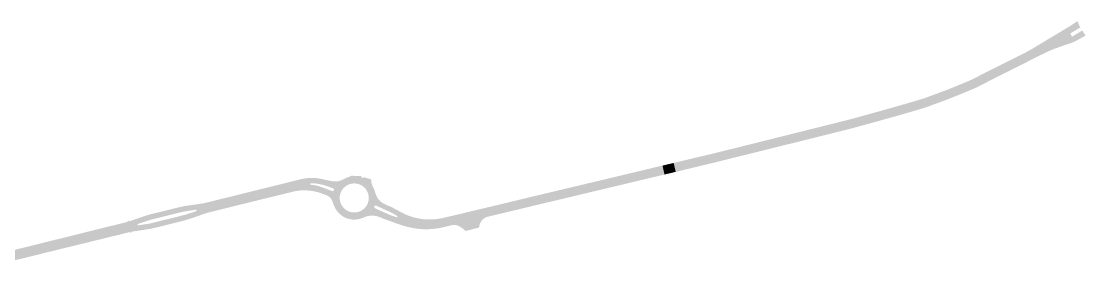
# Model space of a CAD drawing. Header units: inches. Extents: x 96691 to 101795, y 436648 to 442008.
# Drawn here: x 98837 to 99576, y 437467 to 437649 of the extents above; entities that cross this region are included whole.
import ezdxf

# ---------------------------------------------------------------- set-up
doc = ezdxf.new("R2010")
doc.units = ezdxf.units.IN
doc.header["$MEASUREMENT"] = 0

msp = doc.modelspace()

# ---------------------------------------------------------------- hatches: boundary and pattern name
for points in [[(99516.95, 437611.45), (99513.02, 437609.54), (99512.16, 437609.11), (99505.65, 437605.74), (99501.86, 437603.82), (99500.02, 437602.9), (99497.36, 437601.67), (99488.59, 437598.03), (99482.76, 437595.71), (99480.58, 437601.59), (99481.74, 437602.05), (99490.31, 437605.55), (99494.49, 437607.31), (99496.03, 437607.99), (99500.02, 437609.96), (99505.45, 437612.79), (99506.34, 437613.23), (99509.04, 437614.58), (99512.81, 437616.44), (99515.44, 437617.73), (99518.07, 437619.04), (99519.84, 437619.93), (99523.18, 437621.6), (99524.63, 437622.32), (99525.26, 437622.63), (99526.45, 437623.24), (99529.01, 437624.53), (99531.71, 437625.9), (99533.26, 437626.7), (99535.03, 437627.63), (99536.79, 437628.6), (99538.76, 437629.71), (99539.84, 437630.35), (99541.47, 437631.36), (99546.02, 437634.08), (99549.6, 437636.23), (99551.67, 437637.47), (99552.94, 437638.23), (99556.91, 437640.64), (99558.55, 437641.62), (99561.71, 437643.53), (99565.41, 437645.75), (99566.82, 437646.71), (99569.74, 437648.69), (99570.22, 437648.3), (99570.35, 437647.93), (99570.48, 437647.57), (99570.62, 437647.21), (99570.77, 437646.85), (99570.92, 437646.5), (99571.08, 437646.15), (99571.24, 437645.8), (99571.41, 437645.46), (99571.59, 437645.12), (99571.78, 437644.78), (99571.97, 437644.44), (99568.1, 437642.12), (99565.34, 437640.44), (99565.33, 437640.43), (99565.31, 437640.42), (99565.28, 437640.4), (99565.25, 437640.38), (99565.23, 437640.35), (99565.21, 437640.33), (99565.19, 437640.3), (99565.17, 437640.27), (99565.16, 437640.24), (99565.14, 437640.22), (99565.13, 437640.18), (99565.12, 437640.15), (99565.11, 437640.12), (99565.11, 437640.09), (99565.1, 437640.06), (99565.1, 437640.02), (99565.1, 437639.99), (99565.1, 437639.96), (99565.11, 437639.93), (99565.12, 437639.89), (99565.12, 437639.86), (99565.14, 437639.83), (99565.15, 437639.8), (99565.16, 437639.77), (99565.98, 437638.46), (99566, 437638.43), (99566.02, 437638.41), (99566.04, 437638.38), (99566.07, 437638.36), (99566.09, 437638.34), (99566.12, 437638.32), (99566.15, 437638.3), (99566.18, 437638.28), (99566.21, 437638.27), (99566.24, 437638.26), (99566.28, 437638.25), (99566.31, 437638.24), (99566.34, 437638.23), (99566.38, 437638.23), (99566.41, 437638.23), (99566.44, 437638.23), (99566.48, 437638.24), (99566.51, 437638.24), (99566.54, 437638.25), (99566.58, 437638.26), (99566.61, 437638.27), (99566.64, 437638.29), (99569.41, 437639.97), (99573.29, 437642.28), (99573.53, 437641.89), (99573.77, 437641.5), (99574.03, 437641.12), (99574.29, 437640.75), (99574.55, 437640.38), (99574.83, 437640.01), (99575.11, 437639.65), (99575.39, 437639.3), (99575.69, 437638.95), (99574.74, 437638.39), (99571.12, 437636.29), (99568.46, 437634.89), (99567.57, 437634.46), (99566.65, 437634.06), (99565.4, 437633.59), (99564.14, 437633.14), (99562.87, 437632.73), (99560.53, 437631.96), (99553.02, 437629.24), (99549.85, 437627.88), (99545.29, 437625.69), (99541.49, 437623.79), (99536.34, 437621.22), (99529.71, 437617.86), (99525.73, 437615.87), (99523.94, 437614.98), (99520.25, 437613.11), (99516.95, 437611.45)], [(99363.5, 437562.01), (99349.46, 437558.51), (99336.39, 437555.28), (99319.43, 437551.06), (99310.16, 437548.83), (99307.83, 437548.27), (99304.06, 437547.37), (99303.23, 437547.17), (99302.97, 437547.1), (99300.57, 437546.52), (99299.02, 437546.14), (99297.56, 437545.82), (99296.93, 437545.66), (99294.75, 437545.09), (99294.27, 437544.98), (99292.55, 437544.58), (99291.26, 437544.29), (99289.83, 437550.47), (99291.69, 437550.91), (99291.74, 437550.92), (99299.09, 437552.67), (99299.1, 437552.67), (99301.49, 437553.24), (99302.01, 437553.36), (99306.35, 437554.39), (99308.69, 437554.95), (99310.02, 437555.26), (99318.27, 437557.23), (99324.32, 437558.75), (99329.45, 437560.01), (99339.61, 437562.54), (99344.74, 437563.82), (99368.94, 437569.86), (99378.48, 437572.22), (99378.68, 437572.27), (99390.14, 437575.12), (99402.24, 437578.17), (99409.25, 437579.93), (99410.72, 437580.3), (99416.48, 437581.85), (99417.95, 437582.26), (99420.83, 437583.05), (99428.84, 437585.29), (99430.33, 437585.69), (99435.83, 437587.22), (99438.93, 437588.1), (99446.95, 437590.38), (99450.05, 437591.24), (99457.95, 437593.58), (99461.79, 437594.74), (99462.99, 437595.1), (99464.14, 437595.48), (99466.04, 437596.16), (99469.79, 437597.57), (99477.56, 437600.47), (99478.72, 437600.87), (99480.58, 437601.59), (99482.76, 437595.71), (99482.12, 437595.45), (99480.97, 437595.04), (99480.75, 437594.93), (99470.16, 437590.96), (99466.46, 437589.59), (99464.35, 437588.87), (99463.19, 437588.5), (99459.34, 437587.34), (99451.41, 437585.02), (99445.46, 437583.27), (99437.49, 437581.1), (99429.55, 437578.85), (99423.55, 437577.22), (99423.32, 437577.16), (99413.83, 437574.54), (99410.71, 437573.74), (99403.69, 437572.01), (99379.25, 437565.92), (99377.79, 437565.55), (99371.99, 437564.09), (99370.52, 437563.74), (99363.5, 437562.01)], [(99289.83, 437550.47), (99291.26, 437544.29), (99283.45, 437542.42), (99282.1, 437548.64), (99289.83, 437550.47)], [(99258.88, 437536.57), (99227.51, 437529.11), (99215.62, 437526.26), (99211.95, 437525.38), (99196.69, 437521.78), (99182.63, 437518.38), (99182.61, 437518.37), (99178.41, 437517.39), (99166.06, 437514.41), (99161.41, 437513.32), (99161.23, 437513.28), (99160.95, 437513.22), (99160.68, 437513.15), (99159.08, 437519.26), (99164.51, 437520.55), (99179.63, 437524.18), (99192.12, 437527.19), (99195.23, 437527.93), (99226.25, 437535.32), (99236.18, 437537.68), (99241.45, 437538.94), (99280.86, 437548.35), (99281.05, 437548.39), (99282.1, 437548.64), (99283.45, 437542.42), (99282.53, 437542.2), (99282.5, 437542.19), (99274.1, 437540.19), (99261.08, 437537.12), (99261.03, 437537.11), (99258.88, 437536.57)], [(99013.15, 437527.44), (99011.35, 437527.02), (99000.02, 437524.23), (98979.99, 437519.3), (98968.67, 437516.48), (98966.45, 437515.89), (98964.25, 437515.22), (98957.63, 437512.84), (98950.03, 437510.47), (98949.78, 437510.41), (98949.23, 437510.27), (98948.36, 437513.86), (98951.54, 437514.75), (98954.7, 437515.72), (98956.62, 437516.37), (98958.42, 437517.02), (98958.5, 437517.04), (98958.51, 437517.05), (98958.52, 437517.05), (98958.52, 437517.05), (98958.53, 437517.06), (98958.54, 437517.06), (98958.58, 437517.08), (98958.78, 437517.23), (98958.86, 437517.56), (98958.72, 437517.87), (98958.41, 437518.03), (98958.24, 437518), (98956.3, 437517.69), (98955.5, 437517.61), (98952.29, 437517.12), (98950.77, 437516.86), (98949.26, 437516.57), (98947.76, 437516.24), (98946.89, 437519.81), (98950.74, 437520.61), (98953.75, 437521.02), (98961.69, 437522.18), (98963.76, 437522.54), (98966.59, 437523.17), (99000.02, 437531.43), (99003.41, 437532.28), (99019.01, 437536.15), (99031.22, 437539.18), (99031.81, 437539.31), (99032.4, 437539.43), (99032.99, 437539.54), (99033.58, 437539.64), (99034.18, 437539.72), (99034.77, 437539.8), (99035.37, 437539.87), (99035.97, 437539.93), (99036.57, 437539.97), (99037.17, 437540.01), (99037.77, 437540.04), (99038.37, 437540.05), (99038.97, 437540.06), (99039.58, 437540.05), (99040.18, 437540.04), (99040.78, 437540.01), (99041.38, 437539.97), (99041.98, 437539.92), (99042.58, 437539.86), (99043.18, 437539.8), (99043.93, 437539.65), (99044.64, 437539.53), (99046.23, 437539.22), (99048.44, 437538.74), (99048.64, 437538.7), (99047.53, 437534.96), (99046.99, 437535.12), (99046.45, 437535.27), (99045.91, 437535.41), (99045.36, 437535.54), (99044.81, 437535.66), (99044.26, 437535.77), (99043.71, 437535.87), (99043.16, 437535.96), (99042.3, 437536.09), (99041.85, 437536.17), (99041.25, 437536.24), (99040.64, 437536.3), (99040.03, 437536.33), (99039.58, 437536.34), (99038.15, 437536.3), (99038.15, 437536.3), (99038.14, 437536.3), (99038.02, 437536.3), (99037.77, 437536.15), (99037.63, 437535.85), (99037.71, 437535.52), (99037.97, 437535.31), (99038.54, 437535.28), (99038.95, 437535.25), (99039.35, 437535.21), (99039.76, 437535.16), (99040.16, 437535.11), (99040.57, 437535.05), (99040.97, 437534.98), (99041.37, 437534.91), (99041.77, 437534.82), (99042.17, 437534.73), (99042.8, 437534.57), (99043.42, 437534.4), (99044.04, 437534.21), (99044.65, 437534.01), (99046.91, 437533.18), (99045.57, 437529.35), (99044.17, 437529.83), (99043.64, 437529.98), (99042.42, 437530.31), (99042.15, 437530.39), (99041.17, 437530.64), (99040.5, 437530.78), (99039.83, 437530.9), (99039.15, 437531.01), (99038.47, 437531.11), (99037.79, 437531.19), (99037.11, 437531.27), (99036.42, 437531.33), (99035.74, 437531.37), (99035.05, 437531.41), (99034.37, 437531.43), (99033.68, 437531.44), (99033, 437531.44), (99032.31, 437531.43), (99031.62, 437531.4), (99030.37, 437531.32), (99029.8, 437531.27), (99029.24, 437531.2), (99028.67, 437531.13), (99027.16, 437530.86), (99026.17, 437530.65), (99013.15, 437527.44)], [(98931.1, 437505.79), (98928.79, 437505.22), (98928.03, 437505.03), (98926.32, 437504.68), (98913.96, 437502.82), (98913.52, 437502.1), (98912.97, 437501.97), (98912.81, 437502.59), (98907.52, 437501.29), (98905.76, 437508.33), (98911.07, 437509.66), (98910.89, 437510.26), (98911.47, 437510.41), (98912.18, 437510.03), (98913.58, 437510.47), (98923.06, 437513.71), (98925.69, 437514.52), (98926.45, 437514.74), (98928.8, 437515.35), (98929.35, 437515.47), (98932.3, 437516.18), (98936.82, 437517.31), (98944.57, 437519.24), (98946.89, 437519.81), (98947.76, 437516.24), (98945.44, 437515.66), (98937.7, 437513.74), (98933.19, 437512.63), (98930.23, 437511.88), (98929.64, 437511.75), (98927.32, 437511.16), (98924, 437510.14), (98918.4, 437508.22), (98918.29, 437508.18), (98918.29, 437508.18), (98918.28, 437508.17), (98918.27, 437508.17), (98918.22, 437508.15), (98918.02, 437508.01), (98917.93, 437507.69), (98918.05, 437507.37), (98918.33, 437507.19), (98924.5, 437508.12), (98925.64, 437508.31), (98926.77, 437508.54), (98927.89, 437508.79), (98930.22, 437509.38), (98930.8, 437509.53), (98933.76, 437510.27), (98938.28, 437511.38), (98946.03, 437513.27), (98948.36, 437513.86), (98949.23, 437510.27), (98946.89, 437509.69), (98939.81, 437507.94), (98939.15, 437507.76), (98934.61, 437506.64), (98931.67, 437505.89), (98931.1, 437505.79)], [(98907.52, 437501.29), (98861.91, 437490.14), (98853.62, 437488.1), (98851.93, 437494.96), (98905.76, 437508.33), (98907.52, 437501.29)], [(98853.61, 437488.11), (98791.94, 437472.81), (98770.16, 437467.42), (98768.41, 437474.44), (98814.52, 437485.72), (98851.93, 437494.96), (98853.61, 437488.11)]]:
    msp.add_hatch(color=256).paths.add_polyline_path(points, flags=0)
h = msp.add_hatch(color=256)
h.paths.add_polyline_path([(99073.16, 437541.29), (99073.16, 437541.27), (99073.16, 437541.26), (99073.15, 437541.24), (99073.15, 437541.23), (99073.15, 437541.21), (99073.15, 437541.19), (99073.15, 437541.18), (99073.15, 437541.16), (99073.14, 437541.14), (99073.14, 437541.13), (99073.14, 437541.11), (99073.14, 437541.1), (99073.14, 437541.08), (99073.14, 437541.06), (99073.14, 437541.05), (99073.15, 437541.03), (99073.15, 437541.01), (99073.15, 437541), (99073.15, 437540.98), (99073.15, 437540.97), (99073.15, 437540.95), (99073.16, 437540.93), (99073.16, 437540.92), (99073.16, 437540.9), (99073.17, 437540.88), (99073.17, 437540.87), (99073.17, 437540.85), (99073.18, 437540.84), (99073.18, 437540.82), (99073.19, 437540.81), (99073.19, 437540.79), (99073.2, 437540.77), (99073.2, 437540.76), (99073.21, 437540.74), (99073.21, 437540.73), (99073.22, 437540.71), (99073.23, 437540.7), (99073.23, 437540.68), (99073.24, 437540.67), (99073.25, 437540.65), (99073.26, 437540.64), (99073.26, 437540.63), (99073.27, 437540.61), (99073.28, 437540.6), (99073.29, 437540.58), (99073.3, 437540.57), (99073.3, 437540.56), (99073.31, 437540.54), (99073.32, 437540.53), (99073.33, 437540.52), (99073.34, 437540.5), (99073.35, 437540.49), (99073.36, 437540.48), (99073.37, 437540.46), (99073.38, 437540.45), (99073.39, 437540.44), (99073.4, 437540.43), (99073.42, 437540.42), (99073.43, 437540.4), (99073.44, 437540.39), (99073.45, 437540.38), (99073.46, 437540.37), (99073.47, 437540.36), (99073.49, 437540.35), (99073.5, 437540.34), (99073.51, 437540.33), (99073.52, 437540.32), (99073.54, 437540.31), (99073.55, 437540.3), (99073.56, 437540.29), (99073.58, 437540.28), (99073.59, 437540.27), (99073.6, 437540.26), (99073.62, 437540.25), (99073.63, 437540.24), (99073.65, 437540.23), (99073.66, 437540.23), (99073.67, 437540.22), (99073.69, 437540.21), (99073.7, 437540.2), (99073.72, 437540.2), (99073.73, 437540.19), (99073.75, 437540.18), (99073.76, 437540.18), (99073.78, 437540.17), (99073.79, 437540.17), (99073.81, 437540.16), (99073.82, 437540.16), (99073.84, 437540.15), (99073.86, 437540.15), (99073.87, 437540.14), (99073.89, 437540.14), (99073.9, 437540.13), (99073.92, 437540.13), (99073.94, 437540.13), (99073.95, 437540.12), (99073.97, 437540.12), (99073.98, 437540.12), (99074, 437540.12), (99074.02, 437540.11), (99074.03, 437540.11), (99074.05, 437540.11), (99074.06, 437540.11), (99074.08, 437540.11), (99074.1, 437540.11), (99074.11, 437540.11), (99074.13, 437540.11), (99074.15, 437540.11), (99074.16, 437540.11), (99074.18, 437540.11), (99074.19, 437540.11), (99074.21, 437540.11), (99074.23, 437540.11), (99074.24, 437540.11), (99074.26, 437540.11), (99074.28, 437540.12), (99074.29, 437540.12), (99074.31, 437540.12), (99074.32, 437540.12), (99074.34, 437540.13), (99074.36, 437540.13), (99074.37, 437540.13), (99074.39, 437540.14), (99074.4, 437540.14), (99074.42, 437540.15), (99074.43, 437540.15), (99074.45, 437540.16), (99074.47, 437540.16), (99074.48, 437540.17), (99074.5, 437540.17), (99074.51, 437540.18), (99074.53, 437540.19), (99074.54, 437540.19), (99074.56, 437540.2), (99074.57, 437540.21), (99074.59, 437540.21), (99074.6, 437540.22), (99074.61, 437540.23), (99074.63, 437540.24), (99074.64, 437540.25), (99074.66, 437540.25), (99074.67, 437540.26), (99074.68, 437540.27), (99074.7, 437540.28), (99074.71, 437540.29), (99074.72, 437540.3), (99074.74, 437540.31), (99074.75, 437540.32), (99074.76, 437540.33), (99074.78, 437540.34), (99074.79, 437540.35), (99074.8, 437540.36), (99074.81, 437540.37), (99074.82, 437540.38), (99074.84, 437540.4), (99074.85, 437540.41), (99074.86, 437540.42), (99074.87, 437540.43), (99074.88, 437540.44), (99074.89, 437540.46), (99074.9, 437540.47), (99074.91, 437540.48), (99074.92, 437540.49), (99074.93, 437540.51), (99074.94, 437540.52), (99074.95, 437540.53), (99074.96, 437540.55), (99074.97, 437540.56), (99074.98, 437540.57), (99074.99, 437540.59), (99074.99, 437540.6), (99075, 437540.62), (99079.93, 437539.01), (99079.96, 437538.57), (99079.98, 437538.33), (99080, 437538.1), (99080.03, 437537.87), (99080.06, 437537.64), (99080.1, 437537.41), (99080.14, 437537.18), (99080.18, 437536.95), (99080.23, 437536.72), (99080.28, 437536.5), (99080.34, 437536.27), (99080.4, 437536.05), (99080.46, 437535.82), (99080.53, 437535.6), (99080.6, 437535.38), (99080.67, 437535.16), (99080.75, 437534.94), (99080.84, 437534.72), (99080.92, 437534.5), (99081.01, 437534.29), (99081.11, 437534.08), (99081.21, 437533.87), (99081.31, 437533.66), (99081.41, 437533.45), (99081.66, 437532.98), (99081.79, 437532.71), (99081.91, 437532.44), (99082.03, 437532.17), (99082.14, 437531.9), (99082.25, 437531.62), (99082.35, 437531.34), (99082.45, 437531.06), (99083.01, 437529.36), (99083.11, 437529.07), (99083.21, 437528.78), (99083.32, 437528.49), (99083.43, 437528.2), (99083.54, 437527.92), (99083.67, 437527.64), (99083.79, 437527.36), (99083.93, 437527.08), (99084.06, 437526.81), (99084.21, 437526.54), (99084.35, 437526.27), (99084.88, 437525.5), (99085, 437525.34), (99085.12, 437525.18), (99085.25, 437525.03), (99085.38, 437524.88), (99085.51, 437524.73), (99085.64, 437524.59), (99085.78, 437524.44), (99085.92, 437524.3), (99086.06, 437524.16), (99086.2, 437524.03), (99086.35, 437523.89), (99086.5, 437523.76), (99086.65, 437523.63), (99086.8, 437523.5), (99086.96, 437523.38), (99087.11, 437523.26), (99087.27, 437523.14), (99087.43, 437523.03), (99087.6, 437522.91), (99087.76, 437522.8), (99087.93, 437522.7), (99088.1, 437522.59), (99088.27, 437522.49), (99088.35, 437522.44), (99090.54, 437521.34), (99090.72, 437521.24), (99091.7, 437520.85), (99093.2, 437520.27), (99094.26, 437519.76), (99098.7, 437517.38), (99101.14, 437516.06), (99103.14, 437515.04), (99103.82, 437514.74), (99104.5, 437514.45), (99105.19, 437514.17), (99105.88, 437513.9), (99106.58, 437513.65), (99107.28, 437513.4), (99107.98, 437513.17), (99108.69, 437512.96), (99109.4, 437512.75), (99110.12, 437512.56), (99110.84, 437512.38), (99111.56, 437512.21), (99112.28, 437512.06), (99113.01, 437511.91), (99113.74, 437511.78), (99114.47, 437511.67), (99115.21, 437511.57), (99115.94, 437511.47), (99116.68, 437511.4), (99118.69, 437511.29), (99119.44, 437511.26), (99120.2, 437511.26), (99120.96, 437511.26), (99121.71, 437511.28), (99122.47, 437511.31), (99123.22, 437511.36), (99123.98, 437511.41), (99124.73, 437511.49), (99125.48, 437511.57), (99126.23, 437511.67), (99126.98, 437511.78), (99127.73, 437511.9), (99128.47, 437512.04), (99129.21, 437512.19), (99129.95, 437512.35), (99130.69, 437512.52), (99140.87, 437514.9), (99143.04, 437515.44), (99149.73, 437517.03), (99151.81, 437517.52), (99159.08, 437519.26), (99160.68, 437513.15), (99160.55, 437513.11), (99160.41, 437513.07), (99160.27, 437513.02), (99160.14, 437512.97), (99160, 437512.92), (99159.87, 437512.87), (99159.73, 437512.82), (99159.6, 437512.76), (99159.47, 437512.7), (99159.34, 437512.64), (99159.21, 437512.58), (99159.08, 437512.51), (99158.96, 437512.45), (99158.83, 437512.38), (99158.71, 437512.31), (99158.58, 437512.23), (99158.46, 437512.16), (99158.34, 437512.08), (99158.22, 437512), (99158.1, 437511.92), (99157.99, 437511.83), (99157.87, 437511.75), (99157.76, 437511.66), (99157.65, 437511.57), (99157.54, 437511.48), (99157.43, 437511.38), (99157.32, 437511.29), (99157.28, 437511.25), (99157.24, 437511.2), (99156.83, 437510.76), (99156.73, 437510.63), (99156.63, 437510.49), (99156.54, 437510.35), (99156.44, 437510.22), (99156.35, 437510.07), (99156.26, 437509.93), (99156.17, 437509.79), (99156.09, 437509.64), (99156.01, 437509.5), (99155.93, 437509.35), (99155.85, 437509.2), (99155.78, 437509.05), (99155.7, 437508.89), (99155.63, 437508.74), (99155.57, 437508.59), (99155.5, 437508.43), (99155.44, 437508.27), (99155.38, 437508.12), (99155.33, 437507.96), (99155.27, 437507.8), (99155.22, 437507.64), (99155.17, 437507.48), (99155.13, 437507.31), (99155.09, 437507.15), (99155.05, 437506.99), (99155.01, 437506.82), (99154.97, 437506.66), (99154.94, 437506.49), (99154.91, 437506.33), (99154.89, 437506.16), (99154.87, 437505.99), (99154.85, 437505.83), (99154.83, 437505.66), (99153.17, 437505.23), (99145.43, 437503.25), (99145.41, 437503.28), (99145.21, 437503.49), (99145, 437503.7), (99144.79, 437503.9), (99144.58, 437504.09), (99144.36, 437504.29), (99144.15, 437504.48), (99143.92, 437504.66), (99143.7, 437504.85), (99143.47, 437505.02), (99143.24, 437505.2), (99143, 437505.37), (99142.77, 437505.53), (99142.53, 437505.7), (99142.28, 437505.85), (99142.04, 437506.01), (99141.79, 437506.16), (99141.54, 437506.3), (99141.29, 437506.44), (99141.03, 437506.58), (99140.77, 437506.71), (99140.51, 437506.84), (99140.25, 437506.96), (99139.99, 437507.08), (99139.85, 437507.13), (99139.68, 437507.17), (99139.51, 437507.21), (99139.34, 437507.24), (99139.16, 437507.27), (99138.99, 437507.3), (99138.81, 437507.32), (99138.64, 437507.35), (99138.46, 437507.36), (99138.29, 437507.38), (99138.11, 437507.39), (99137.94, 437507.4), (99137.76, 437507.41), (99137.58, 437507.41), (99137.41, 437507.41), (99137.23, 437507.4), (99137.05, 437507.4), (99136.88, 437507.39), (99136.7, 437507.38), (99136.53, 437507.36), (99136.35, 437507.34), (99136.18, 437507.32), (99136, 437507.3), (99135.83, 437507.27), (99135.65, 437507.24), (99135.48, 437507.2), (99135.31, 437507.17), (99135.14, 437507.13), (99130.28, 437505.94), (99129.3, 437505.72), (99128.32, 437505.51), (99127.34, 437505.33), (99126.35, 437505.16), (99125.36, 437505.01), (99124.37, 437504.88), (99123.37, 437504.77), (99122.38, 437504.67), (99121.38, 437504.6), (99120.38, 437504.54), (99119.38, 437504.5), (99118.38, 437504.48), (99115.93, 437504.52), (99114.93, 437504.58), (99113.93, 437504.66), (99112.93, 437504.76), (99111.94, 437504.88), (99110.94, 437505.01), (99109.95, 437505.16), (99108.96, 437505.33), (99107.98, 437505.52), (99107, 437505.72), (99106.02, 437505.94), (99105.05, 437506.18), (99104.08, 437506.44), (99103.12, 437506.71), (99102.16, 437507), (99098.38, 437508.24), (99096.46, 437508.9), (99090.81, 437510.93), (99089.4, 437511.44), (99088.12, 437511.96), (99087.91, 437512.05), (99086.98, 437512.49), (99086.78, 437512.56), (99084.38, 437513.41), (99082.34, 437513.83), (99081.8, 437513.88), (99081.56, 437513.9), (99081.31, 437513.92), (99081.07, 437513.93), (99080.83, 437513.93), (99080.59, 437513.93), (99080.34, 437513.93), (99080.1, 437513.93), (99079.86, 437513.91), (99079.61, 437513.9), (99079.37, 437513.88), (99079.13, 437513.86), (99078.89, 437513.83), (99078.65, 437513.8), (99078.41, 437513.76), (99078.17, 437513.72), (99077.93, 437513.68), (99077.69, 437513.63), (99077.45, 437513.58), (99077.22, 437513.52), (99076.98, 437513.46), (99076.75, 437513.39), (99076.51, 437513.33), (99076.28, 437513.25), (99076.05, 437513.18), (99075.82, 437513.1), (99075.59, 437513.01), (99075.37, 437512.92), (99075.14, 437512.83), (99074.65, 437512.62), (99074.21, 437512.41), (99073.99, 437512.32), (99073.77, 437512.22), (99073.55, 437512.13), (99073.32, 437512.05), (99073.09, 437511.97), (99072.86, 437511.89), (99072.63, 437511.82), (99072.4, 437511.75), (99072.17, 437511.68), (99071.94, 437511.62), (99071.7, 437511.57), (99071.46, 437511.52), (99071.23, 437511.47), (99069.88, 437511.24), (99069.61, 437511.22), (99069.35, 437511.2), (99069.09, 437511.18), (99068.82, 437511.17), (99068.56, 437511.16), (99068.3, 437511.16), (99068.03, 437511.16), (99067.77, 437511.17), (99067.5, 437511.18), (99067.24, 437511.2), (99066.98, 437511.22), (99066.71, 437511.24), (99066.45, 437511.27), (99066.19, 437511.31), (99065.93, 437511.34), (99065.67, 437511.39), (99065.41, 437511.44), (99065.15, 437511.49), (99064.89, 437511.55), (99064.63, 437511.61), (99064.38, 437511.67), (99064.12, 437511.74), (99063.87, 437511.82), (99063.62, 437511.9), (99063.37, 437511.98), (99063.12, 437512.07), (99062.87, 437512.16), (99062.62, 437512.25), (99062.38, 437512.35), (99061.89, 437512.58), (99061.64, 437512.7), (99061.4, 437512.82), (99061.16, 437512.95), (99060.92, 437513.08), (99060.69, 437513.22), (99060.45, 437513.36), (99060.22, 437513.51), (99059.99, 437513.65), (99059.77, 437513.81), (99059.54, 437513.96), (99059.32, 437514.13), (99059.11, 437514.29), (99058.89, 437514.46), (99058.68, 437514.63), (99058.47, 437514.81), (99058.26, 437514.99), (99058.06, 437515.17), (99057.86, 437515.35), (99057.66, 437515.54), (99057.47, 437515.74), (99057.28, 437515.93), (99057.1, 437516.13), (99056.91, 437516.34), (99056.73, 437516.54), (99056.56, 437516.75), (99056.39, 437516.96), (99056.22, 437517.18), (99056.05, 437517.4), (99055.84, 437517.71), (99055.63, 437518.04), (99055.43, 437518.37), (99055.24, 437518.7), (99055.05, 437519.03), (99054.87, 437519.37), (99054.7, 437519.71), (99054.54, 437520.06), (99053.43, 437522.63), (99053.41, 437522.76), (99053.38, 437522.88), (99053.35, 437523), (99053.32, 437523.12), (99053.29, 437523.24), (99053.25, 437523.36), (99053.21, 437523.48), (99053.17, 437523.6), (99053.13, 437523.71), (99053.09, 437523.83), (99053.05, 437523.95), (99053, 437524.06), (99052.95, 437524.18), (99052.9, 437524.29), (99052.84, 437524.41), (99052.79, 437524.52), (99052.73, 437524.63), (99052.67, 437524.74), (99052.61, 437524.85), (99052.55, 437524.96), (99052.49, 437525.06), (99052.42, 437525.17), (99052.35, 437525.27), (99052.29, 437525.38), (99052.21, 437525.48), (99052.14, 437525.58), (99052.07, 437525.68), (99051.99, 437525.78), (99051.91, 437525.88), (99051.83, 437525.97), (99051.75, 437526.07), (99051.67, 437526.16), (99051.59, 437526.25), (99051.5, 437526.35), (99051.41, 437526.43), (99051.32, 437526.52), (99051.23, 437526.61), (99051.14, 437526.69), (99051.05, 437526.78), (99050.96, 437526.86), (99050.86, 437526.94), (99050.76, 437527.02), (99050.67, 437527.09), (99050.57, 437527.17), (99050.46, 437527.24), (99050.36, 437527.31), (99050.26, 437527.38), (99050.16, 437527.45), (99050.05, 437527.52), (99049.94, 437527.58), (99049.84, 437527.65), (99049.73, 437527.71), (99049.62, 437527.77), (99049.51, 437527.83), (99049.39, 437527.88), (99049.28, 437527.93), (99049.17, 437527.99), (99049.05, 437528.04), (99048.94, 437528.08), (99048.82, 437528.13), (99048.71, 437528.18), (99048.59, 437528.22), (99048.47, 437528.26), (99048.35, 437528.3), (99048.23, 437528.33), (99048.11, 437528.37), (99047.99, 437528.4), (99047.87, 437528.43), (99045.56, 437529.35), (99046.91, 437533.18), (99049.06, 437532.41), (99052.85, 437530.98), (99052.87, 437530.97), (99052.89, 437530.96), (99052.9, 437530.96), (99052.92, 437530.95), (99052.93, 437530.95), (99052.95, 437530.94), (99052.96, 437530.94), (99052.98, 437530.94), (99053, 437530.93), (99053.01, 437530.93), (99053.03, 437530.93), (99053.04, 437530.92), (99053.06, 437530.92), (99053.08, 437530.92), (99053.09, 437530.92), (99053.11, 437530.92), (99053.12, 437530.91), (99053.14, 437530.91), (99053.16, 437530.91), (99053.17, 437530.91), (99053.19, 437530.91), (99053.21, 437530.91), (99053.22, 437530.91), (99053.24, 437530.91), (99053.25, 437530.91), (99053.27, 437530.91), (99053.29, 437530.91), (99053.3, 437530.92), (99053.32, 437530.92), (99053.33, 437530.92), (99053.35, 437530.92), (99053.37, 437530.92), (99053.38, 437530.93), (99053.4, 437530.93), (99053.42, 437530.93), (99053.43, 437530.94), (99053.45, 437530.94), (99053.46, 437530.94), (99053.48, 437530.95), (99053.49, 437530.95), (99053.51, 437530.96), (99053.52, 437530.96), (99053.54, 437530.97), (99053.56, 437530.97), (99053.57, 437530.98), (99053.59, 437530.99), (99053.6, 437530.99), (99053.62, 437531), (99053.63, 437531.01), (99053.65, 437531.01), (99053.66, 437531.02), (99053.67, 437531.03), (99053.69, 437531.04), (99053.7, 437531.04), (99053.72, 437531.05), (99053.73, 437531.06), (99053.74, 437531.07), (99053.76, 437531.08), (99053.77, 437531.09), (99053.78, 437531.1), (99053.8, 437531.11), (99053.81, 437531.12), (99053.82, 437531.13), (99053.84, 437531.14), (99053.85, 437531.15), (99053.86, 437531.16), (99053.87, 437531.17), (99053.88, 437531.18), (99053.9, 437531.19), (99053.91, 437531.2), (99053.92, 437531.21), (99053.93, 437531.23), (99053.94, 437531.24), (99053.95, 437531.25), (99053.96, 437531.26), (99053.97, 437531.27), (99053.98, 437531.29), (99053.99, 437531.3), (99054, 437531.31), (99054.01, 437531.33), (99054.02, 437531.34), (99054.03, 437531.35), (99054.04, 437531.37), (99054.05, 437531.38), (99054.06, 437531.39), (99054.07, 437531.41), (99054.07, 437531.42), (99054.08, 437531.44), (99054.09, 437531.45), (99054.1, 437531.47), (99054.1, 437531.48), (99054.11, 437531.5), (99054.12, 437531.51), (99054.12, 437531.53), (99054.13, 437531.54), (99054.13, 437531.56), (99054.14, 437531.57), (99054.15, 437531.59), (99054.15, 437531.6), (99054.16, 437531.62), (99054.16, 437531.63), (99054.16, 437531.65), (99054.17, 437531.66), (99054.17, 437531.68), (99054.18, 437531.7), (99054.18, 437531.71), (99054.18, 437531.73), (99054.18, 437531.74), (99054.19, 437531.76), (99054.19, 437531.78), (99054.19, 437531.79), (99054.19, 437531.81), (99054.19, 437531.83), (99054.19, 437531.84), (99054.2, 437531.86), (99054.2, 437531.87), (99054.2, 437531.89), (99054.2, 437531.91), (99054.2, 437531.92), (99054.2, 437531.94), (99054.19, 437531.96), (99054.19, 437531.97), (99054.19, 437531.99), (99054.19, 437532), (99054.19, 437532.02), (99054.19, 437532.04), (99054.18, 437532.05), (99054.18, 437532.07), (99054.18, 437532.08), (99054.18, 437532.1), (99054.17, 437532.12), (99054.17, 437532.13), (99054.16, 437532.15), (99054.16, 437532.16), (99054.16, 437532.18), (99054.15, 437532.2), (99054.15, 437532.21), (99054.14, 437532.23), (99054.14, 437532.24), (99054.13, 437532.26), (99054.12, 437532.27), (99054.12, 437532.29), (99054.11, 437532.3), (99054.1, 437532.32), (99054.1, 437532.33), (99054.09, 437532.35), (99054.08, 437532.36), (99054.08, 437532.37), (99054.07, 437532.39), (99054.06, 437532.4), (99054.05, 437532.42), (99054.04, 437532.43), (99054.03, 437532.44), (99054.02, 437532.46), (99054.02, 437532.47), (99054.01, 437532.48), (99054, 437532.5), (99053.99, 437532.51), (99053.98, 437532.52), (99053.97, 437532.54), (99053.95, 437532.55), (99053.94, 437532.56), (99053.93, 437532.57), (99053.92, 437532.58), (99053.91, 437532.6), (99053.9, 437532.61), (99053.89, 437532.62), (99053.88, 437532.63), (99053.86, 437532.64), (99053.85, 437532.65), (99053.84, 437532.66), (99053.83, 437532.67), (99053.81, 437532.68), (99053.8, 437532.69), (99053.79, 437532.7), (99053.77, 437532.71), (99053.76, 437532.72), (99053.75, 437532.73), (99053.73, 437532.74), (99053.72, 437532.75), (99053.71, 437532.76), (99053.69, 437532.76), (99053.68, 437532.77), (99053.66, 437532.78), (99053.65, 437532.79), (99053.63, 437532.79), (99053.62, 437532.8), (99053.6, 437532.81), (99053.59, 437532.81), (99053.57, 437532.82), (99053.56, 437532.83), (99049.72, 437534.28), (99047.53, 437534.96), (99048.64, 437538.7), (99051.28, 437538.13), (99051.56, 437538.06), (99051.85, 437538), (99052.13, 437537.94), (99052.42, 437537.89), (99052.7, 437537.84), (99052.99, 437537.8), (99053.28, 437537.76), (99053.57, 437537.73), (99053.86, 437537.71), (99054.15, 437537.69), (99054.44, 437537.67), (99054.73, 437537.66), (99055.02, 437537.66), (99055.31, 437537.66), (99055.6, 437537.66), (99055.89, 437537.68), (99056.18, 437537.69), (99056.47, 437537.71), (99057.48, 437537.9), (99058.01, 437538.05), (99058.18, 437538.09), (99058.35, 437538.14), (99058.53, 437538.19), (99058.7, 437538.24), (99058.87, 437538.3), (99059.04, 437538.36), (99059.21, 437538.42), (99059.38, 437538.48), (99059.55, 437538.55), (99059.71, 437538.62), (99059.88, 437538.7), (99060.04, 437538.77), (99060.2, 437538.85), (99060.36, 437538.94), (99060.52, 437539.02), (99060.9, 437539.24), (99061.13, 437539.37), (99061.36, 437539.5), (99061.6, 437539.62), (99061.83, 437539.73), (99062.07, 437539.85), (99062.31, 437539.95), (99062.55, 437540.06), (99062.79, 437540.16), (99063.04, 437540.25), (99063.28, 437540.34), (99063.53, 437540.43), (99063.78, 437540.51), (99064.01, 437540.59), (99064.24, 437540.67), (99064.47, 437540.75), (99064.7, 437540.84), (99064.92, 437540.94), (99065.14, 437541.03), (99065.36, 437541.14), (99065.58, 437541.24), (99065.8, 437541.35), (99066.02, 437541.46), (99066.23, 437541.58), (99073.16, 437541.29)], flags=0)
h.paths.add_polyline_path([(99058.15, 437526.67), (99058.15, 437526.5), (99058.14, 437526.33), (99058.14, 437526.16), (99058.15, 437525.99), (99058.15, 437525.82), (99058.16, 437525.66), (99058.17, 437525.49), (99058.18, 437525.32), (99058.2, 437525.15), (99058.22, 437524.99), (99058.24, 437524.82), (99058.27, 437524.65), (99058.3, 437524.49), (99058.33, 437524.32), (99058.36, 437524.16), (99058.4, 437523.99), (99058.43, 437523.83), (99058.48, 437523.66), (99058.52, 437523.5), (99058.57, 437523.34), (99058.62, 437523.18), (99058.67, 437523.02), (99058.73, 437522.86), (99058.78, 437522.7), (99058.84, 437522.54), (99058.91, 437522.39), (99058.97, 437522.23), (99059.04, 437522.08), (99059.11, 437521.93), (99059.19, 437521.77), (99059.26, 437521.62), (99059.34, 437521.48), (99059.42, 437521.33), (99059.51, 437521.18), (99059.59, 437521.04), (99059.77, 437520.75), (99059.87, 437520.61), (99059.96, 437520.47), (99060.06, 437520.33), (99060.16, 437520.19), (99060.26, 437520.06), (99060.36, 437519.93), (99060.47, 437519.8), (99060.58, 437519.67), (99060.69, 437519.54), (99060.8, 437519.41), (99060.92, 437519.29), (99061.04, 437519.17), (99061.15, 437519.05), (99061.28, 437518.93), (99061.4, 437518.81), (99061.52, 437518.7), (99061.65, 437518.59), (99061.78, 437518.48), (99061.91, 437518.37), (99062.04, 437518.26), (99062.18, 437518.16), (99062.31, 437518.06), (99062.45, 437517.96), (99062.59, 437517.86), (99062.73, 437517.77), (99062.87, 437517.68), (99063.01, 437517.59), (99063.16, 437517.5), (99063.31, 437517.42), (99063.45, 437517.34), (99063.6, 437517.26), (99063.75, 437517.18), (99063.91, 437517.11), (99064.06, 437517.03), (99064.21, 437516.96), (99064.37, 437516.9), (99064.53, 437516.83), (99064.68, 437516.77), (99064.84, 437516.71), (99065, 437516.66), (99065.16, 437516.6), (99065.32, 437516.55), (99065.49, 437516.5), (99065.65, 437516.46), (99065.81, 437516.42), (99065.98, 437516.38), (99066.14, 437516.34), (99066.31, 437516.31), (99066.47, 437516.27), (99066.64, 437516.25), (99066.81, 437516.22), (99066.98, 437516.2), (99067.14, 437516.18), (99067.31, 437516.16), (99067.48, 437516.14), (99067.65, 437516.13), (99067.82, 437516.12), (99067.99, 437516.12), (99068.16, 437516.11), (99068.39, 437516.12), (99068.62, 437516.13), (99068.85, 437516.15), (99069.08, 437516.17), (99069.31, 437516.19), (99069.54, 437516.22), (99069.76, 437516.26), (99069.99, 437516.29), (99070.22, 437516.34), (99070.44, 437516.38), (99070.67, 437516.43), (99070.89, 437516.49), (99071.12, 437516.54), (99071.34, 437516.61), (99071.7, 437516.75), (99071.85, 437516.81), (99072.01, 437516.87), (99072.17, 437516.93), (99072.32, 437517), (99072.48, 437517.07), (99072.63, 437517.14), (99072.78, 437517.21), (99072.93, 437517.29), (99073.08, 437517.37), (99073.23, 437517.45), (99073.37, 437517.54), (99073.52, 437517.62), (99073.66, 437517.71), (99073.8, 437517.8), (99073.94, 437517.9), (99074.08, 437517.99), (99074.21, 437518.09), (99074.35, 437518.19), (99074.48, 437518.3), (99074.61, 437518.4), (99074.74, 437518.51), (99074.87, 437518.62), (99075, 437518.73), (99075.12, 437518.84), (99075.24, 437518.96), (99075.36, 437519.08), (99075.48, 437519.2), (99075.6, 437519.32), (99075.71, 437519.44), (99075.83, 437519.57), (99075.93, 437519.7), (99076.04, 437519.83), (99076.15, 437519.96), (99076.25, 437520.09), (99076.35, 437520.23), (99076.45, 437520.36), (99076.55, 437520.5), (99076.64, 437520.64), (99076.73, 437520.78), (99076.82, 437520.92), (99076.91, 437521.07), (99076.99, 437521.21), (99077.08, 437521.36), (99077.16, 437521.51), (99077.23, 437521.66), (99077.31, 437521.81), (99077.38, 437521.96), (99077.45, 437522.12), (99077.51, 437522.27), (99077.58, 437522.43), (99077.64, 437522.58), (99077.7, 437522.74), (99077.76, 437522.9), (99077.86, 437523.22), (99077.91, 437523.38), (99077.95, 437523.54), (99077.99, 437523.71), (99078.03, 437523.87), (99078.07, 437524.04), (99078.11, 437524.2), (99078.14, 437524.37), (99078.17, 437524.53), (99078.19, 437524.7), (99078.22, 437524.86), (99078.24, 437525.03), (99078.25, 437525.2), (99078.27, 437525.37), (99078.28, 437525.53), (99078.29, 437525.7), (99078.3, 437525.87), (99078.3, 437526.04), (99078.3, 437526.21), (99078.3, 437526.37), (99078.29, 437526.54), (99078.28, 437526.71), (99078.27, 437526.88), (99078.26, 437527.05), (99078.25, 437527.21), (99078.23, 437527.38), (99078.2, 437527.55), (99078.18, 437527.71), (99078.15, 437527.88), (99078.12, 437528.05), (99078.09, 437528.21), (99078.05, 437528.38), (99078.02, 437528.54), (99077.98, 437528.7), (99077.93, 437528.86), (99077.89, 437529.03), (99077.84, 437529.19), (99077.78, 437529.35), (99077.73, 437529.51), (99077.67, 437529.67), (99077.61, 437529.82), (99077.55, 437529.98), (99077.49, 437530.13), (99077.42, 437530.29), (99077.35, 437530.44), (99077.28, 437530.59), (99077.2, 437530.74), (99077.12, 437530.89), (99077.04, 437531.04), (99076.96, 437531.19), (99076.87, 437531.33), (99076.79, 437531.48), (99076.7, 437531.62), (99076.61, 437531.76), (99076.51, 437531.9), (99076.41, 437532.04), (99076.31, 437532.17), (99076.21, 437532.31), (99076.11, 437532.44), (99076, 437532.57), (99075.9, 437532.7), (99075.79, 437532.83), (99075.67, 437532.95), (99075.56, 437533.07), (99075.44, 437533.2), (99075.32, 437533.32), (99075.2, 437533.43), (99075.08, 437533.55), (99074.96, 437533.66), (99074.83, 437533.77), (99074.7, 437533.88), (99074.57, 437533.99), (99074.44, 437534.1), (99074.31, 437534.2), (99074.17, 437534.3), (99074.04, 437534.4), (99073.9, 437534.49), (99073.76, 437534.59), (99073.62, 437534.68), (99073.47, 437534.77), (99073.33, 437534.85), (99073.18, 437534.94), (99073.04, 437535.02), (99072.89, 437535.1), (99072.74, 437535.18), (99072.59, 437535.25), (99072.43, 437535.32), (99072.28, 437535.39), (99072.12, 437535.46), (99071.97, 437535.52), (99071.81, 437535.58), (99071.65, 437535.64), (99071.5, 437535.7), (99071.34, 437535.75), (99071.18, 437535.8), (99071.01, 437535.85), (99070.85, 437535.9), (99070.69, 437535.94), (99070.53, 437535.98), (99070.36, 437536.02), (99070.2, 437536.05), (99070.03, 437536.08), (99069.86, 437536.11), (99069.7, 437536.14), (99069.53, 437536.16), (99069.36, 437536.18), (99069.2, 437536.2), (99069.03, 437536.21), (99068.86, 437536.22), (99068.69, 437536.23), (99068.52, 437536.24), (99068.36, 437536.24), (99068.19, 437536.24), (99068.02, 437536.24), (99067.85, 437536.24), (99067.68, 437536.23), (99067.51, 437536.22), (99067.35, 437536.21), (99067.18, 437536.19), (99067.01, 437536.17), (99066.84, 437536.15), (99066.68, 437536.13), (99066.51, 437536.1), (99066.35, 437536.07), (99066.18, 437536.04), (99066.02, 437536.01), (99065.85, 437535.97), (99065.69, 437535.93), (99065.53, 437535.89), (99065.36, 437535.84), (99065.2, 437535.79), (99065.04, 437535.74), (99064.88, 437535.69), (99064.73, 437535.63), (99064.57, 437535.57), (99064.41, 437535.51), (99064.26, 437535.45), (99064.1, 437535.38), (99063.95, 437535.31), (99063.8, 437535.24), (99063.65, 437535.16), (99063.5, 437535.09), (99063.35, 437535.01), (99063.2, 437534.92), (99063.06, 437534.84), (99062.91, 437534.75), (99062.77, 437534.66), (99062.63, 437534.57), (99062.49, 437534.48), (99062.35, 437534.38), (99062.22, 437534.28), (99062.08, 437534.18), (99061.95, 437534.08), (99061.82, 437533.97), (99061.69, 437533.86), (99061.56, 437533.75), (99061.44, 437533.64), (99061.31, 437533.53), (99061.19, 437533.41), (99061.07, 437533.29), (99060.95, 437533.17), (99060.84, 437533.05), (99060.72, 437532.93), (99060.61, 437532.8), (99060.5, 437532.67), (99060.4, 437532.54), (99060.29, 437532.41), (99060.19, 437532.28), (99060.09, 437532.14), (99059.99, 437532.01), (99059.89, 437531.87), (99059.8, 437531.73), (99059.71, 437531.59), (99059.62, 437531.45), (99059.53, 437531.3), (99059.45, 437531.16), (99059.37, 437531.01), (99059.29, 437530.86), (99059.21, 437530.71), (99059.14, 437530.56), (99059.06, 437530.41), (99059, 437530.25), (99058.93, 437530.1), (99058.86, 437529.94), (99058.8, 437529.79), (99058.74, 437529.63), (99058.69, 437529.47), (99058.63, 437529.31), (99058.58, 437529.15), (99058.54, 437528.99), (99058.49, 437528.83), (99058.45, 437528.66), (99058.41, 437528.5), (99058.37, 437528.34), (99058.34, 437528.17), (99058.3, 437528.01), (99058.28, 437527.84), (99058.25, 437527.67), (99058.23, 437527.51), (99058.21, 437527.34), (99058.19, 437527.17), (99058.17, 437527), (99058.16, 437526.84), (99058.15, 437526.67)], flags=0)
h.paths.add_polyline_path([(99082.85, 437520.94), (99082.83, 437520.93), (99082.81, 437520.93), (99082.8, 437520.92), (99082.78, 437520.92), (99082.77, 437520.92), (99082.75, 437520.91), (99082.73, 437520.91), (99082.72, 437520.9), (99082.7, 437520.89), (99082.69, 437520.89), (99082.67, 437520.88), (99082.66, 437520.88), (99082.64, 437520.87), (99082.63, 437520.86), (99082.61, 437520.86), (99082.6, 437520.85), (99082.58, 437520.84), (99082.57, 437520.83), (99082.55, 437520.82), (99082.54, 437520.82), (99082.53, 437520.81), (99082.51, 437520.8), (99082.5, 437520.79), (99082.48, 437520.78), (99082.47, 437520.77), (99082.46, 437520.76), (99082.44, 437520.75), (99082.43, 437520.74), (99082.42, 437520.73), (99082.41, 437520.72), (99082.39, 437520.71), (99082.38, 437520.7), (99082.37, 437520.69), (99082.36, 437520.68), (99082.34, 437520.67), (99082.33, 437520.65), (99082.32, 437520.64), (99082.31, 437520.63), (99082.3, 437520.62), (99082.29, 437520.6), (99082.28, 437520.59), (99082.27, 437520.58), (99082.26, 437520.57), (99082.25, 437520.55), (99082.24, 437520.54), (99082.23, 437520.53), (99082.22, 437520.51), (99082.21, 437520.5), (99082.2, 437520.48), (99082.19, 437520.47), (99082.18, 437520.46), (99082.18, 437520.44), (99082.17, 437520.43), (99082.16, 437520.41), (99082.15, 437520.4), (99082.15, 437520.38), (99082.14, 437520.37), (99082.13, 437520.35), (99082.13, 437520.34), (99082.12, 437520.32), (99082.11, 437520.31), (99082.11, 437520.29), (99082.1, 437520.28), (99082.1, 437520.26), (99082.09, 437520.24), (99082.09, 437520.23), (99082.08, 437520.21), (99082.08, 437520.2), (99082.08, 437520.18), (99082.07, 437520.16), (99082.07, 437520.15), (99082.07, 437520.13), (99082.06, 437520.12), (99082.06, 437520.1), (99082.06, 437520.08), (99082.06, 437520.07), (99082.05, 437520.05), (99082.05, 437520.03), (99082.05, 437520.02), (99082.05, 437520), (99082.05, 437519.98), (99082.05, 437519.97), (99082.05, 437519.95), (99082.05, 437519.94), (99082.05, 437519.92), (99082.05, 437519.9), (99082.05, 437519.89), (99082.05, 437519.87), (99082.06, 437519.85), (99082.06, 437519.84), (99082.06, 437519.82), (99082.06, 437519.8), (99082.07, 437519.79), (99082.07, 437519.77), (99082.07, 437519.75), (99082.07, 437519.74), (99082.08, 437519.72), (99082.08, 437519.71), (99082.09, 437519.69), (99082.09, 437519.67), (99082.1, 437519.66), (99082.1, 437519.64), (99082.11, 437519.63), (99082.11, 437519.61), (99082.12, 437519.6), (99082.12, 437519.58), (99082.13, 437519.57), (99082.14, 437519.55), (99082.14, 437519.54), (99082.15, 437519.52), (99082.16, 437519.51), (99082.17, 437519.49), (99082.17, 437519.48), (99082.18, 437519.46), (99082.19, 437519.45), (99082.2, 437519.43), (99082.21, 437519.42), (99082.22, 437519.41), (99082.22, 437519.39), (99082.23, 437519.38), (99082.24, 437519.37), (99082.25, 437519.35), (99082.26, 437519.34), (99082.27, 437519.33), (99082.28, 437519.31), (99082.3, 437519.3), (99082.31, 437519.29), (99082.32, 437519.28), (99082.33, 437519.26), (99082.34, 437519.25), (99082.35, 437519.24), (99082.36, 437519.23), (99082.38, 437519.22), (99082.39, 437519.21), (99082.4, 437519.2), (99082.41, 437519.19), (99082.43, 437519.18), (99082.44, 437519.17), (99082.45, 437519.16), (99082.47, 437519.15), (99082.48, 437519.14), (99082.49, 437519.13), (99082.51, 437519.12), (99082.52, 437519.11), (99082.53, 437519.1), (99082.55, 437519.09), (99082.56, 437519.08), (99082.58, 437519.08), (99082.59, 437519.07), (99082.61, 437519.06), (99086.37, 437517.32), (99088.44, 437516.4), (99092.8, 437514.47), (99092.81, 437514.46), (99095.61, 437513.47), (99097.55, 437512.83), (99097.56, 437512.83), (99097.57, 437512.82), (99097.58, 437512.82), (99097.58, 437512.82), (99097.59, 437512.82), (99097.6, 437512.82), (99097.61, 437512.82), (99097.62, 437512.81), (99097.62, 437512.81), (99097.63, 437512.81), (99097.64, 437512.81), (99097.65, 437512.81), (99097.66, 437512.81), (99097.67, 437512.81), (99097.67, 437512.81), (99097.68, 437512.81), (99097.69, 437512.81), (99097.7, 437512.81), (99097.71, 437512.81), (99097.71, 437512.81), (99097.72, 437512.81), (99097.73, 437512.81), (99097.74, 437512.81), (99097.75, 437512.81), (99097.76, 437512.81), (99097.76, 437512.81), (99097.77, 437512.82), (99097.78, 437512.82), (99097.79, 437512.82), (99097.8, 437512.82), (99097.8, 437512.82), (99097.81, 437512.82), (99097.82, 437512.83), (99097.83, 437512.83), (99097.84, 437512.83), (99097.84, 437512.83), (99097.85, 437512.84), (99097.86, 437512.84), (99097.87, 437512.84), (99097.87, 437512.84), (99097.88, 437512.85), (99097.89, 437512.85), (99097.9, 437512.85), (99097.91, 437512.86), (99097.91, 437512.86), (99097.92, 437512.87), (99097.93, 437512.87), (99097.93, 437512.87), (99097.94, 437512.88), (99097.95, 437512.88), (99097.96, 437512.89), (99097.96, 437512.89), (99097.97, 437512.9), (99097.98, 437512.9), (99097.98, 437512.9), (99097.99, 437512.91), (99098, 437512.91), (99098, 437512.92), (99098.01, 437512.92), (99098.01, 437512.93), (99098.02, 437512.94), (99098.03, 437512.94), (99098.03, 437512.95), (99098.04, 437512.95), (99098.04, 437512.96), (99098.05, 437512.96), (99098.06, 437512.97), (99098.06, 437512.98), (99098.07, 437512.98), (99098.07, 437512.99), (99098.08, 437513), (99098.08, 437513), (99098.09, 437513.01), (99098.09, 437513.01), (99098.1, 437513.02), (99098.1, 437513.03), (99098.11, 437513.04), (99098.11, 437513.04), (99098.12, 437513.05), (99098.12, 437513.06), (99098.12, 437513.06), (99098.13, 437513.07), (99098.13, 437513.08), (99098.13, 437513.09), (99098.14, 437513.09), (99098.14, 437513.1), (99098.15, 437513.11), (99098.15, 437513.12), (99098.15, 437513.12), (99098.15, 437513.13), (99098.16, 437513.14), (99098.16, 437513.15), (99098.16, 437513.15), (99098.17, 437513.16), (99098.17, 437513.17), (99098.17, 437513.18), (99098.17, 437513.19), (99098.17, 437513.19), (99098.18, 437513.2), (99098.18, 437513.21), (99098.18, 437513.22), (99098.18, 437513.23), (99098.18, 437513.23), (99098.18, 437513.24), (99098.18, 437513.25), (99098.18, 437513.26), (99098.19, 437513.27), (99098.19, 437513.27), (99098.19, 437513.28), (99098.19, 437513.29), (99098.19, 437513.3), (99098.19, 437513.31), (99098.19, 437513.32), (99098.19, 437513.32), (99098.19, 437513.33), (99098.19, 437513.34), (99098.18, 437513.35), (99098.18, 437513.36), (99098.18, 437513.37), (99098.18, 437513.37), (99098.18, 437513.38), (99098.18, 437513.39), (99098.18, 437513.4), (99098.18, 437513.41), (99098.17, 437513.41), (99098.17, 437513.42), (99098.17, 437513.43), (99098.17, 437513.44), (99098.17, 437513.45), (99098.16, 437513.45), (99098.16, 437513.46), (99098.16, 437513.47), (99098.16, 437513.48), (99098.15, 437513.48), (99098.15, 437513.49), (99098.15, 437513.5), (99098.14, 437513.51), (99098.14, 437513.52), (99098.14, 437513.52), (99098.13, 437513.53), (99098.13, 437513.54), (99098.13, 437513.54), (99098.12, 437513.55), (99098.12, 437513.56), (99098.11, 437513.57), (99098.11, 437513.57), (99098.1, 437513.58), (99098.1, 437513.59), (99098.1, 437513.59), (99098.09, 437513.6), (99098.09, 437513.61), (99098.08, 437513.61), (99098.08, 437513.62), (99098.07, 437513.63), (99098.07, 437513.63), (99098.06, 437513.64), (99098.05, 437513.64), (99098.05, 437513.65), (99098.04, 437513.66), (99098.04, 437513.66), (99098.03, 437513.67), (99098.03, 437513.67), (99098.02, 437513.68), (99098.01, 437513.68), (99098.01, 437513.69), (99098, 437513.7), (99097.99, 437513.7), (99097.99, 437513.71), (99097.98, 437513.71), (99097.97, 437513.71), (99097.97, 437513.72), (99097.96, 437513.72), (99097.95, 437513.73), (99097.95, 437513.73), (99097.94, 437513.74), (99097.93, 437513.74), (99097.92, 437513.75), (99097.92, 437513.75), (99097.23, 437514.18), (99096.54, 437514.6), (99095.84, 437515), (99095.14, 437515.38), (99094.43, 437515.75), (99093.55, 437516.23), (99093.53, 437516.24), (99089.21, 437518.19), (99087.12, 437519.14), (99083.49, 437520.86), (99083.47, 437520.86), (99083.46, 437520.87), (99083.44, 437520.88), (99083.43, 437520.88), (99083.41, 437520.89), (99083.4, 437520.89), (99083.38, 437520.9), (99083.37, 437520.91), (99083.35, 437520.91), (99083.34, 437520.92), (99083.32, 437520.92), (99083.3, 437520.92), (99083.29, 437520.93), (99083.27, 437520.93), (99083.26, 437520.94), (99083.24, 437520.94), (99083.22, 437520.94), (99083.21, 437520.94), (99083.19, 437520.95), (99083.17, 437520.95), (99083.16, 437520.95), (99083.14, 437520.95), (99083.12, 437520.95), (99083.11, 437520.96), (99083.09, 437520.96), (99083.08, 437520.96), (99083.06, 437520.96), (99083.04, 437520.96), (99083.03, 437520.96), (99083.01, 437520.96), (99082.99, 437520.96), (99082.98, 437520.95), (99082.96, 437520.95), (99082.94, 437520.95), (99082.93, 437520.95), (99082.91, 437520.95), (99082.89, 437520.94), (99082.88, 437520.94), (99082.86, 437520.94), (99082.85, 437520.94)], flags=0)

doc.saveas('drawing.dxf')
